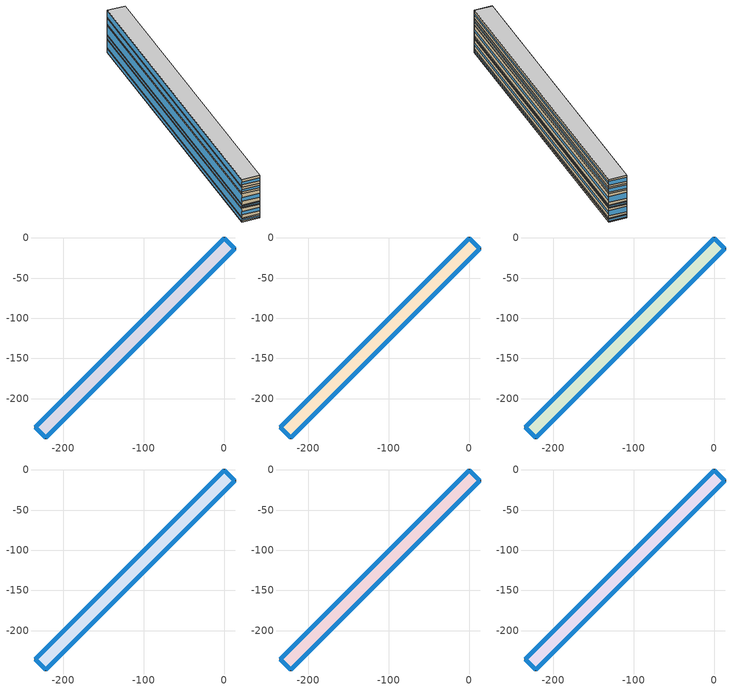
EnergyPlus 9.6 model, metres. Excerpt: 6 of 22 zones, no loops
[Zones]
Thermal Zone 1
 floor ground (ExtSlabCarpet): 0,0 13.64,-13.64 -221.85,-249.13 -235.49,-235.49 z0
 wall outside (Ext Wall): -221.85,-249.13 13.64,-13.64 0,0 -235.49,-235.49 -221.85,-249.13 z0:4.47
 window (Ext Window): -221.84,-249.12 13.63,-13.65 z1.81:2.66; -0.01,-0.01 -235.48,-235.48 z0.63:3.84; 13.63,-13.63 0.01,-0.01 z1.07:3.4; -235.48,-235.49 -221.85,-249.12 z1.48:2.99
Thermal Zone 2
 floor to Thermal Zone 1 (Interior Floor): 0,0 13.64,-13.64 -221.85,-249.13 -235.49,-235.49 z4.47
 wall outside (Ext Wall): -221.85,-249.13 13.64,-13.64 0,0 -235.49,-235.49 -221.85,-249.13 z4.47:15.97
 window (Ext Window): -221.84,-249.12 13.63,-13.65 z9.13:11.31; -0.01,-0.01 -235.48,-235.48 z6.08:14.36; 13.63,-13.63 0.01,-0.01 z7.23:13.21; -235.48,-235.49 -221.85,-249.12 z8.26:12.18
Thermal Zone 3
 floor to Thermal Zone 2 (Interior Floor): 0,0 13.64,-13.64 -221.85,-249.13 -235.49,-235.49 z15.97
 wall outside (Ext Wall): -221.85,-249.13 13.64,-13.64 0,0 -235.49,-235.49 -221.85,-249.13 z15.97:19.59
 window (Ext Window): -221.84,-249.12 13.63,-13.65 z17.44:18.12; -0.01,-0.01 -235.48,-235.48 z16.48:19.08; 13.63,-13.63 0.01,-0.01 z16.84:18.72; -235.48,-235.49 -221.85,-249.12 z17.16:18.4
Thermal Zone 4
 floor to Thermal Zone 3 (Interior Floor): 0,0 13.64,-13.64 -221.85,-249.13 -235.49,-235.49 z19.59
 wall outside (Ext Wall): -221.85,-249.13 13.64,-13.64 0,0 -235.49,-235.49 -221.85,-249.13 z19.59:32.61
 window (Ext Window): -221.84,-249.12 13.63,-13.65 z24.86:27.34; -0.01,-0.01 -235.48,-235.48 z21.41:30.79; 13.63,-13.63 0.01,-0.01 z22.71:29.49; -235.48,-235.49 -221.85,-249.12 z23.89:28.31
Thermal Zone 5
 floor to Thermal Zone 4 (Interior Floor): 0,0 13.64,-13.64 -221.85,-249.13 -235.49,-235.49 z32.61
 wall outside (Ext Wall): -221.85,-249.13 13.64,-13.64 0,0 -235.49,-235.49 -221.85,-249.13 z32.61:40.2
 window (Ext Window): -221.84,-249.12 13.63,-13.65 z35.68:37.13; -0.01,-0.01 -235.48,-235.48 z33.67:39.14; 13.63,-13.63 0.01,-0.01 z34.43:38.38; -235.48,-235.49 -221.85,-249.12 z35.11:37.7
Thermal Zone 6
 floor to Thermal Zone 5 (Interior Floor): 0,0 13.64,-13.64 -221.85,-249.13 -235.49,-235.49 z40.2
 wall outside (Ext Wall): -221.85,-249.13 13.64,-13.64 0,0 -235.49,-235.49 -221.85,-249.13 z40.2:49.3
 window (Ext Window): -221.84,-249.12 13.63,-13.65 z43.89:45.61; -0.01,-0.01 -235.48,-235.48 z41.47:48.03; 13.63,-13.63 0.01,-0.01 z42.38:47.12; -235.48,-235.49 -221.85,-249.12 z43.2:46.3
 ceiling to Thermal Zone 7 (Interior Ceiling): -235.49,-235.49 -221.85,-249.13 13.64,-13.64 0,0 z49.3
[Building]
Building 1: North Axis {deg}=-0
[Site:Location]
Washington Dc Dulles IntL Ar: Latitude {deg}=38.98; Longitude {deg}=-77.47; Time Zone {hr}=-5; Elevation {m}=82
[SizingPeriod:DesignDay] Month=7; Day of Month=21; Day Type=SummerDesignDay; Daily Dry-Bulb Temperature Range {deltaC}=14.4; Dry-Bulb Temperature Range Modifier Type=DefaultMultipliers; Barometric Pressure {Pa}=86790; Wind Speed {m/s}=5; Wind Direction {deg}=340; Rain Indicator=No; Snow Indicator=No; Daylight Saving Time Indicator=No; Solar Model Indicator=ASHRAETau; ASHRAE Clear Sky Optical Depth for Beam Irradiance (taub)=0.339; ASHRAE Clear Sky Optical Depth for Diffuse Irradiance (taud)=2.366; Begin Environment Reset Mode=FullResetAtBeginEnvironment
Name | Maximum Dry-Bulb Temperature {C} | Humidity Condition Type | Wetbulb or DewPoint at Maximum Dry-Bulb {C} | Enthalpy at Maximum Dry-Bulb {J/kg}
SALT-LAKE-CITY-IAP Ann Clg .4% Condns DB=>MWB | 36.5 | Wetbulb | 17.1
SALT-LAKE-CITY-IAP Ann Clg .4% Condns DP=>MDB | 22.5 | Dewpoint | 15.6
SALT-LAKE-CITY-IAP Ann Clg .4% Condns Enth=>MDB | 30.8 | Enthalpy |  | 59300
SALT-LAKE-CITY-IAP Ann Clg .4% Condns WB=>MDB | 31.2 | Wetbulb | 19
[Material] Thermal Absorptance=0.9
Name | Roughness | Thickness m | Conductivity W/m-K | Density kg/m3 | Specific Heat J/kg-K | Solar Absorptance | Visible Absorptance
wall concrete | MediumRough | 0.398 | 0.5 | 2243 | 837 | 0.65 | 0.65
Wall Insulation [37] | MediumRough | 0.0681 | 0.0432 | 91 | 837 | 0.5 | 0.5
F16 Acoustic tile | MediumSmooth | 0.0191 | 0.06 | 368 | 590 | 0.3 | 0.3
M11 100mm lightweight concrete | MediumRough | 0.1016 | 0.53 | 1280 | 840 | 0.5 | 0.5
MAT-CC05 4 HW CONCRETE | Rough | 0.1016 | 1.311 | 2240 | 836.8 | 0.85 | 0.85
[Material:AirGap]
F05 Ceiling air space resistance: Thermal Resistance m2-K/W=0.18
[Material:NoMass]
CP02 CARPET PAD: Roughness=Smooth; Thermal Resistance m2-K/W=0.1; Thermal Absorptance=0.9; Solar Absorptance=0.8; Visible Absorptance=0.8
[WindowMaterial:SimpleGlazingSystem]
Window Material Simple Glazing System: U-Factor W/m2-K=1.51; Solar Heat Gain Coefficient=0.25
[Construction]
Ext Wall: wall concrete, Wall Insulation [37]
Ext Window: Window Material Simple Glazing System
ExtSlabCarpet: MAT-CC05 4 HW CONCRETE, CP02 CARPET PAD
Interior Ceiling: M11 100mm lightweight concrete, F05 Ceiling air space resistance, F16 Acoustic tile
Interior Floor: F16 Acoustic tile, F05 Ceiling air space resistance, M11 100mm lightweight concrete
[Zone]
Thermal Zone 1: 135, 0, 0, 0, , 1, , , , , , Yes
Thermal Zone 2: 135, 0, 0, 4.47, , 1, , , , , , Yes
Thermal Zone 3: 135, 0, 0, 15.97, , 1, , , , , , Yes
Thermal Zone 4: 135, 0, 0, 19.59, , 1, , , , , , Yes
Thermal Zone 5: 135, 0, 0, 32.61, , 1, , , , , , Yes
Thermal Zone 6: 135, 0, 0, 40.2, , 1, , , , , , Yes
[AvailabilityManager:Scheduled] Schedule=Always On Discrete
Packaged Rooftop Air Conditioner 1 Availability Manager; Air Loop HVAC Outdoor Air System 1 Availability Manager; Packaged Rooftop Air Conditioner 2 Availability Manager; Air Loop HVAC Outdoor Air System 2 Availability Manager; Packaged Rooftop Air Conditioner 3 Availability Manager; Air Loop HVAC Outdoor Air System 3 Availability Manager; Packaged Rooftop Air Conditioner 4 Availability Manager; Air Loop HVAC Outdoor Air System 4 Availability Manager
[Schedule:Constant]
Always On Discrete: Hourly Value=1
